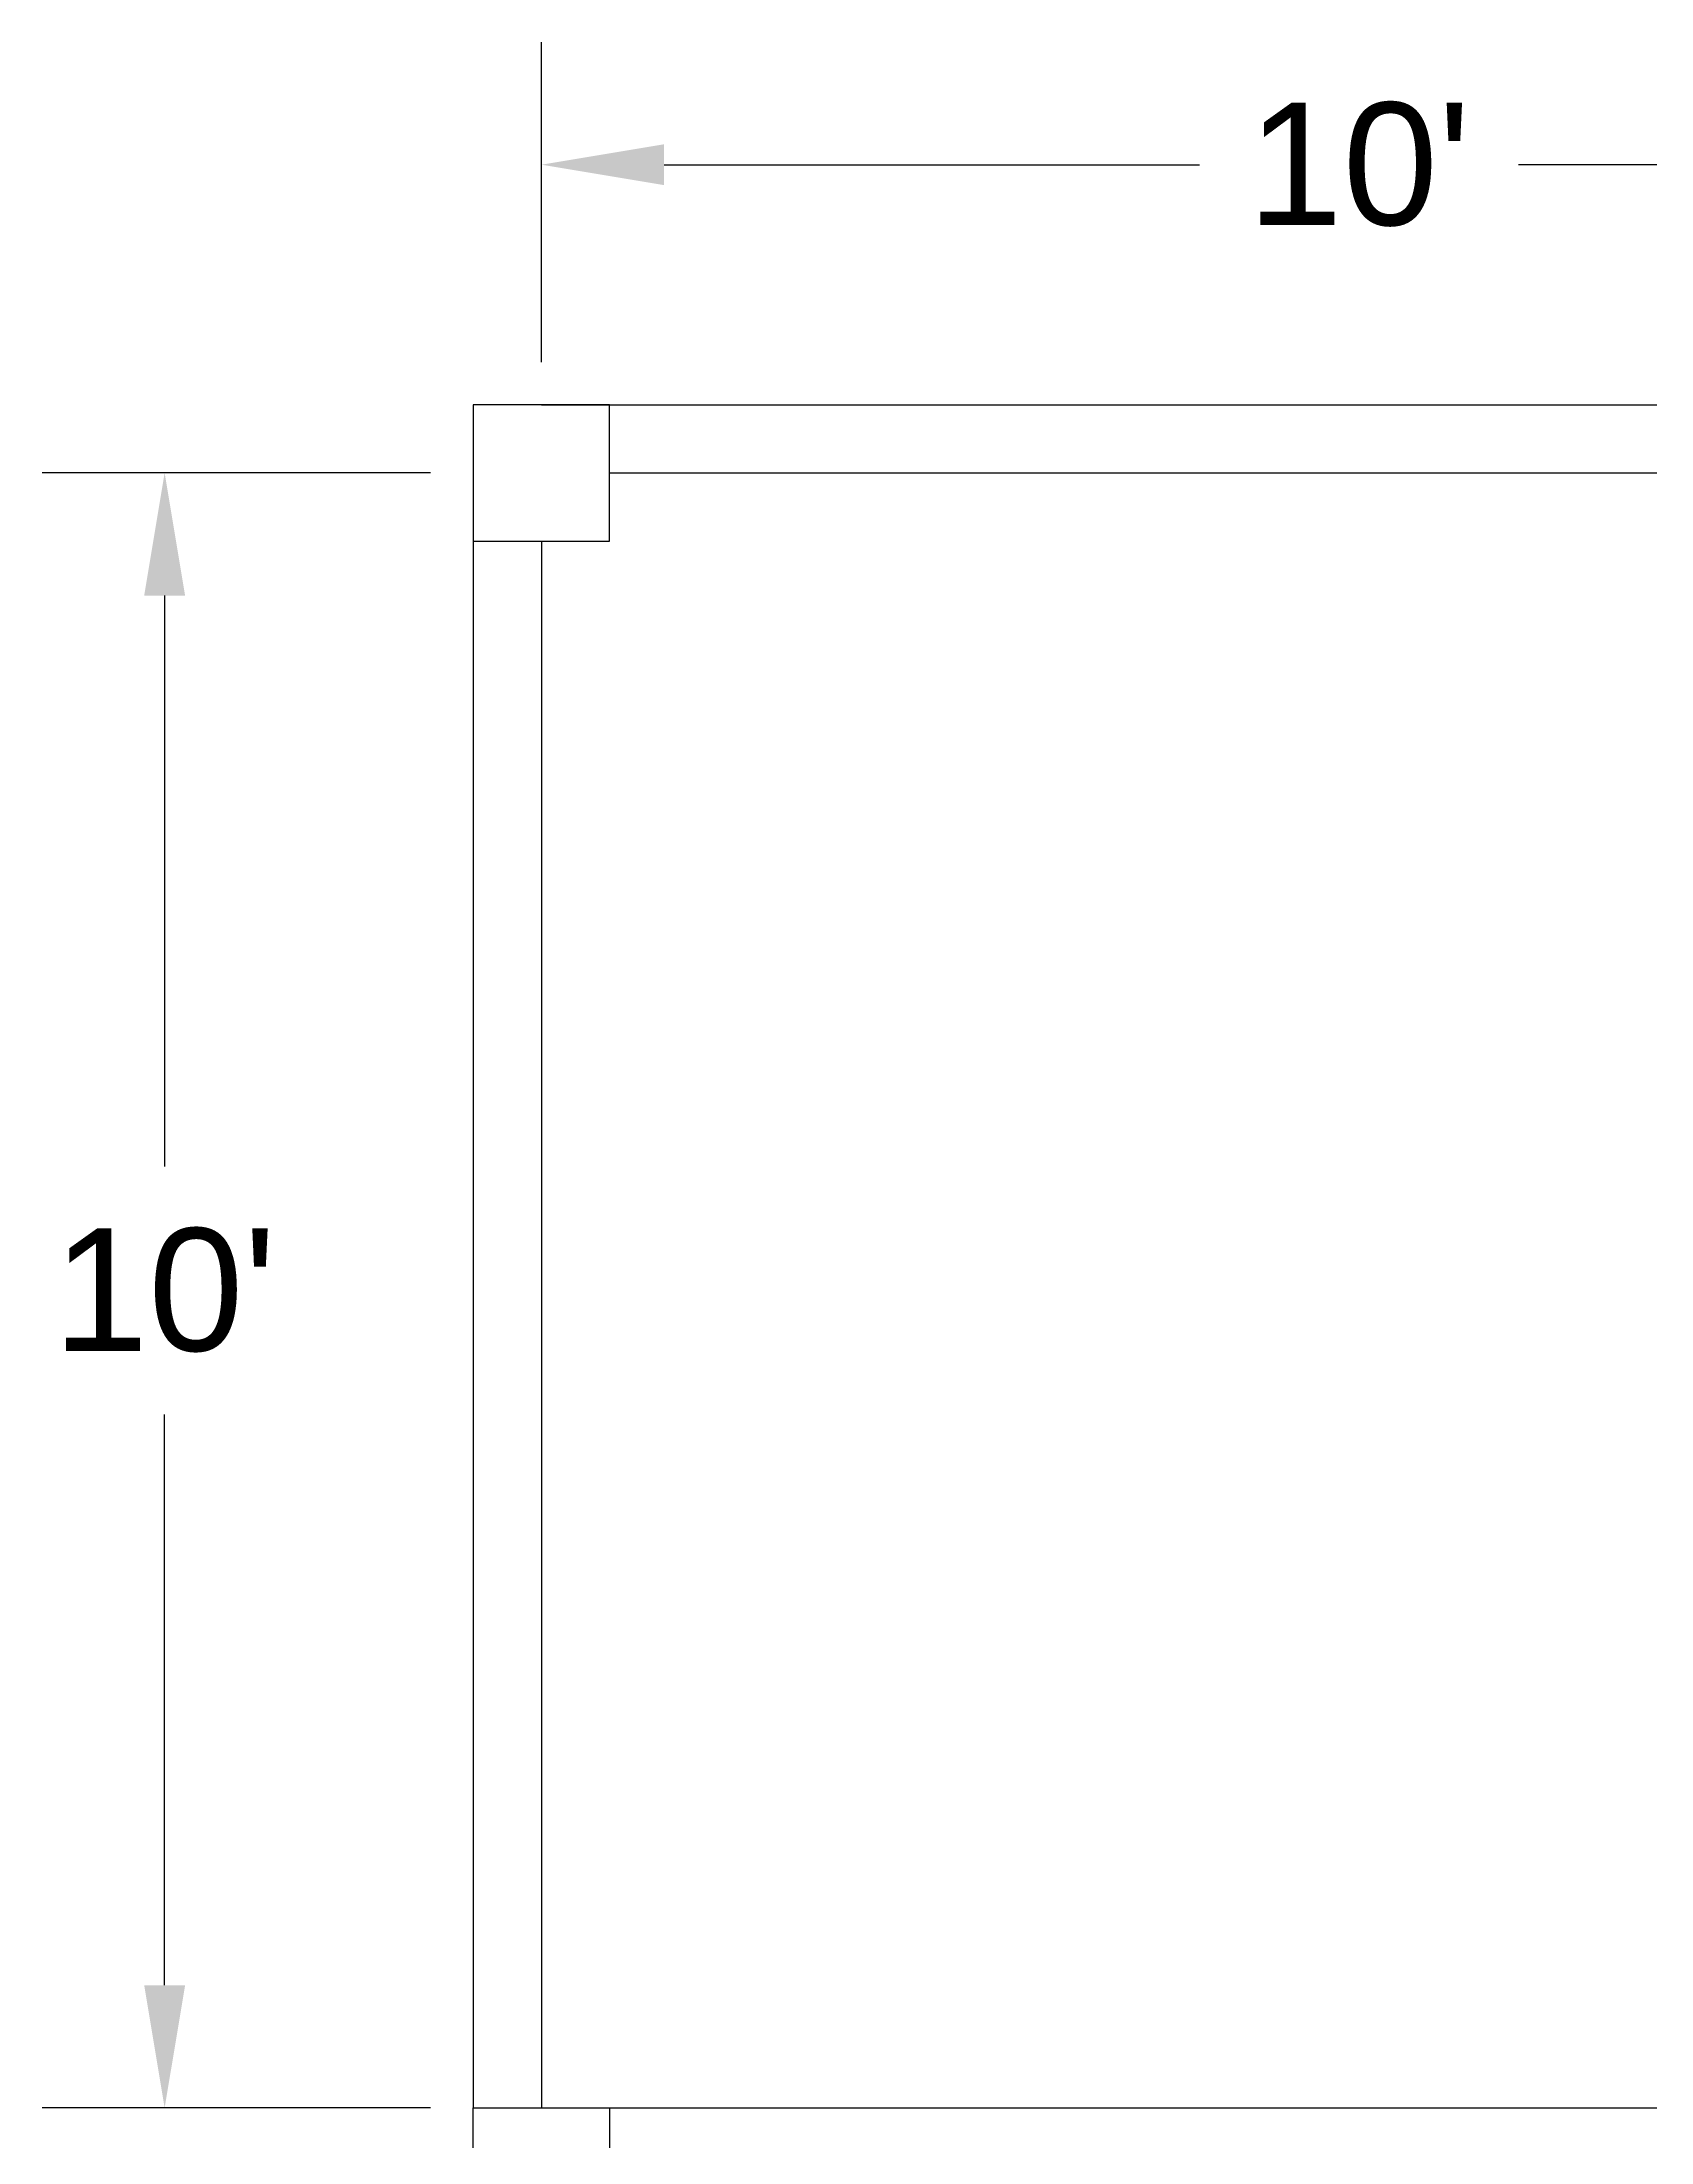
# Model space of a CAD drawing. Header units: inches. Extents: x 18 to 466, y 0 to 309.
# Drawn here: x 18 to 136, y 154.3 to 308.5 of the extents above; entities that cross this region are included whole.
import ezdxf

# ---------------------------------------------------------------- set-up
doc = ezdxf.new("R2010")
doc.units = ezdxf.units.IN
doc.header["$MEASUREMENT"] = 0
doc.styles.get("Standard").update_dxf_attribs({"font": 'arial.ttf'})
doc.dimstyles.new('Annotative', dxfattribs={"dimscale": 0, "dimtxt": 0.18, "dimasz": 0.18, "dimexe": 0.18, "dimexo": 0.0625, "dimgap": 0.09, "dimtad": 0, "dimtih": 1, "dimtoh": 1, "dimdec": 1, "dimzin": 0, "dimdsep": 46, "dimlunit": 4, "dimtxsty": 'Standard', "dimcen": 0.09, "dimadec": 0, "dimazin": 0, "dimtfac": 1, "dimtdec": 1, "dimtofl": 0, "dimtmove": 0, "dimatfit": 3, "dimfxl": 1, "dimtolj": 1, "dimtzin": 0, "dimarcsym": 0})

# ---------------------------------------------------------------- blocks, each defined once
blk = doc.blocks.new('*D25')
at = {"color": 0, "lineweight": -2}
for p, q in [((46.48, 276.85), (17.96, 276.85)), ((26.96, 267.85), (26.96, 225.94)), ((26.96, 165.85), (26.96, 207.75)), ((46.48, 156.85), (17.96, 156.85))]:
    blk.add_line(p, q, dxfattribs=at)
at = {"color": 0}
for points in [[(25.46, 267.85), (28.46, 267.85), (26.96, 276.85)], [(25.46, 165.85), (28.46, 165.85), (26.96, 156.85)]]:
    blk.add_solid(points, dxfattribs=at)
at = {"layer": 'Defpoints', "color": 0}
for p in [(49.61, 276.85), (26.96, 156.85), (49.61, 156.85)]:
    blk.add_point(p, dxfattribs=at)
at = {"color": 0, "insert": (26.96, 216.85), "char_height": 9, "attachment_point": 5}
blk.add_mtext("\\A1;10'", dxfattribs=at)
blk = doc.blocks.new('*D27')
at = {"color": 0, "lineweight": -2}
for p, q in [((54.61, 284.97), (54.61, 308.47)), ((174.61, 284.97), (174.61, 308.47)), ((63.61, 299.47), (102.89, 299.47)), ((165.61, 299.47), (126.32, 299.47))]:
    blk.add_line(p, q, dxfattribs=at)
at = {"color": 0}
for points in [[(63.61, 300.97), (63.61, 297.97), (54.61, 299.47)], [(165.61, 300.97), (165.61, 297.97), (174.61, 299.47)]]:
    blk.add_solid(points, dxfattribs=at)
at = {"layer": 'Defpoints', "color": 0}
for p in [(174.61, 299.47), (54.61, 281.85), (174.61, 281.85)]:
    blk.add_point(p, dxfattribs=at)
at = {"color": 0, "insert": (114.61, 299.47), "char_height": 9, "attachment_point": 5}
blk.add_mtext("\\A1;10'", dxfattribs=at)

msp = doc.modelspace()

# ---------------------------------------------------------------- linework, layer by layer
for p, q in [((54.61, 281.85), (174.61, 281.85)), ((49.61, 276.85), (49.61, 156.85)), ((59.61, 276.85), (174.61, 276.85)), ((54.61, 271.85), (54.61, 156.85)), ((49.61, 156.85), (59.61, 156.85)), ((59.61, 156.85), (138.61, 156.85))]:
    msp.add_line(p, q)
for points in [[(59.61, 281.85), (49.61, 281.85), (49.61, 271.85), (59.61, 271.85)], [(49.61, 156.85), (59.61, 156.85), (59.61, 146.85), (49.61, 146.85)]]:
    msp.add_lwpolyline(points, close=True)

# ---------------------------------------------------------------- dimensions: what is measured, and where the dimension line sits
dim = msp.add_linear_dim(base=(174.61, 299.47), p1=(54.61, 281.85), p2=(174.61, 281.85), dimstyle='Annotative')
dim.commit()
dim.dimension.update_dxf_attribs({"geometry": '*D27', "text_midpoint": (114.61, 299.47)})
dim = msp.add_linear_dim(base=(26.96, 156.85), p1=(49.61, 276.85), p2=(49.61, 156.85), angle=90, dimstyle='Annotative')
dim.commit()
dim.dimension.update_dxf_attribs({"geometry": '*D25', "text_midpoint": (26.96, 216.85)})

doc.saveas('drawing.dxf')
